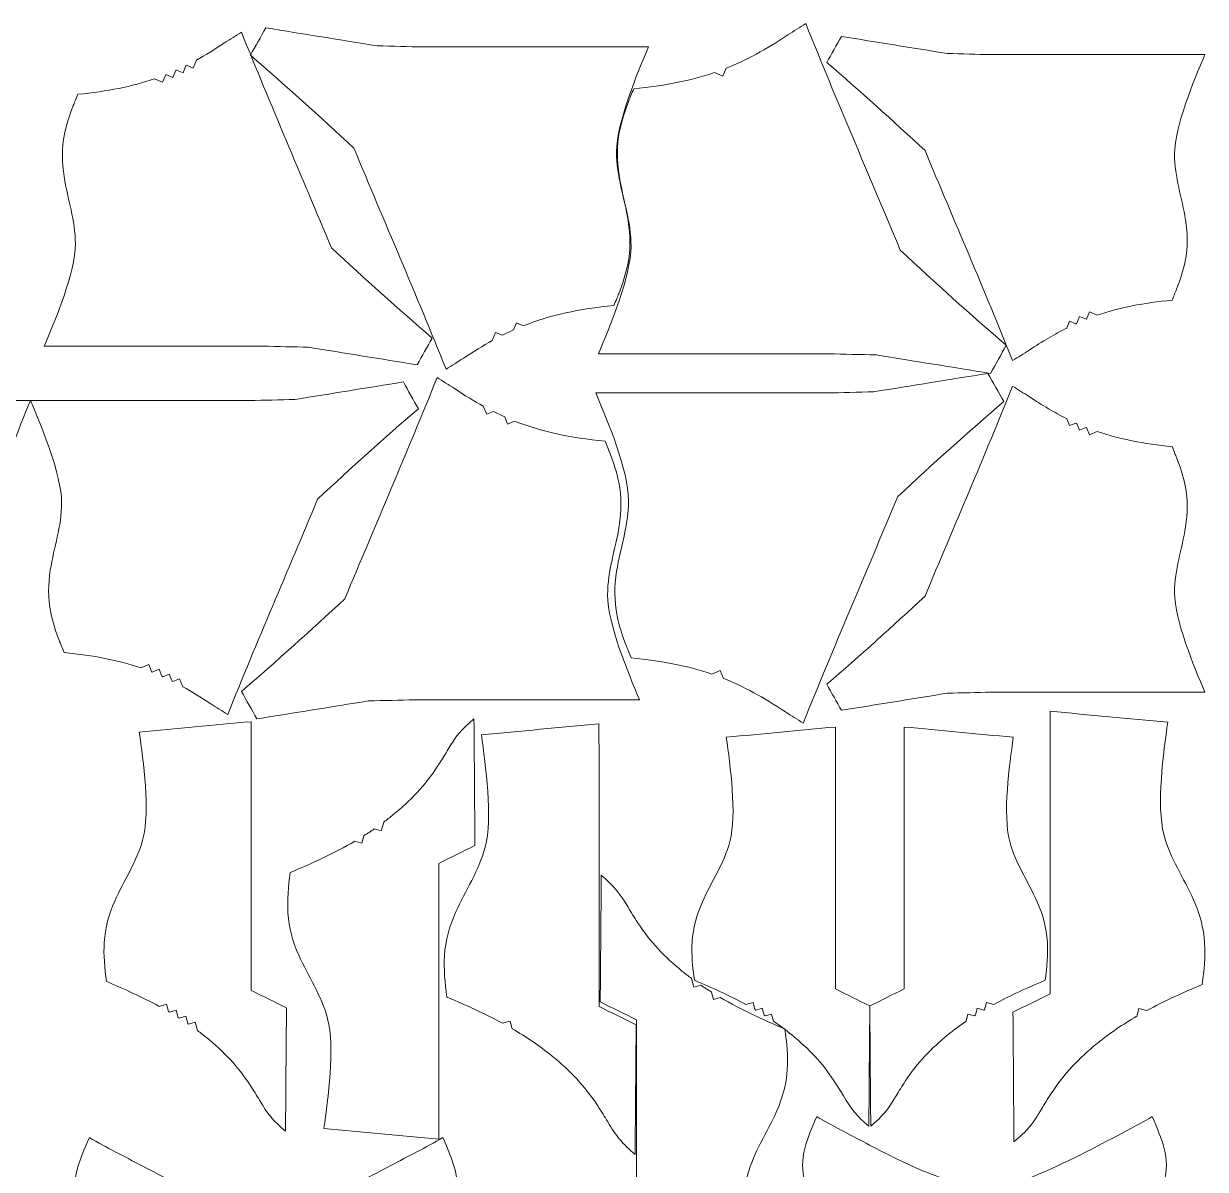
# Model space of a CAD drawing. Header units: millimetres. Extents: x -3106 to -1785, y -1973 to -915.
# Drawn here: x -2450 to -1785, y -1560 to -915 of the extents above; entities that cross this region are included whole.
import ezdxf

# ---------------------------------------------------------------- set-up
doc = ezdxf.new("R2010")
doc.units = ezdxf.units.MM
doc.header["$MEASUREMENT"] = 0
doc.layers.add('Katman 1', color=7, linetype='Continuous')

msp = doc.modelspace()

# ---------------------------------------------------------------- linework, layer by layer
at = {"layer": 'Katman 1', "color": 114, "lineweight": 20}
for points in [[(-2114.7444, -1000.8579), (-2112.644, -1014.3953), (-2108.0202, -1026.5935), (-2108.075, -1040.6561), (-2108.1409, -1057.6327), (-2119.7809, -1085.298), (-2126.4425, -1101.0918), (-2083.2955, -1101.0918), (-2040.1496, -1101.0916), (-1997.0027, -1101.0918), (-1988.0684, -1101.3122), (-1979.1339, -1101.5325), (-1970.1992, -1101.7531), (-1948.8026, -1105.2067), (-1927.406, -1108.6606), (-1906.0095, -1112.1143), (-1903.0482, -1106.8392), (-1900.0865, -1101.5639), (-1897.1252, -1096.2888), (-1917.2158, -1079.026), (-1937.04, -1061.1555), (-1956.6926, -1042.8927), (-1974.4144, -1000.4259), (-1992.5904, -958.3623), (-2009.8581, -915.4923), (-2013.1982, -917.591), (-2016.5382, -919.6896), (-2019.8784, -921.7883), (-2032.2583, -930.0543), (-2043.3608, -936.1026), (-2054.6733, -940.6053), (-2054.6733, -940.6053), (-2056.4938, -945.0168), (-2056.4938, -945.0168), (-2056.4938, -945.0168), (-2061.2198, -943.0317), (-2061.2198, -943.0317), (-2074.8071, -947.7011), (-2089.0921, -950.3744), (-2106.5616, -952.1733), (-2107.5729, -954.6076), (-2108.8269, -957.6744), (-2109.2732, -958.8074), (-2111.5047, -964.4693), (-2113.3015, -970.1475), (-2114.4743, -975.8491), (-2116.2099, -984.2889), (-2116.0374, -992.5237), (-2114.7444, -1000.8579)], [(-1872.4714, -1302.0558), (-1850.4278, -1304.1336), (-1828.3843, -1306.2117), (-1806.3406, -1308.2895), (-1808.7079, -1325.2664), (-1812.826, -1354.9967), (-1808.5159, -1371.4172), (-1804.9453, -1385.019), (-1797.3347, -1395.614), (-1791.817, -1408.153), (-1788.4203, -1415.8726), (-1786.1316, -1423.785), (-1785.6342, -1432.387), (-1785.1964, -1439.951), (-1785.7919, -1447.7494), (-1787.0101, -1455.6896), (-1797.668, -1460.207), (-1808.1223, -1464.9255), (-1818.1595, -1470.3727), (-1818.1595, -1470.3727), (-1822.5314, -1469.1527), (-1822.5314, -1469.1527), (-1822.5314, -1469.1527), (-1823.7123, -1473.4896), (-1823.7123, -1473.4896), (-1831.4942, -1478.0102), (-1838.9926, -1483.0442), (-1846.1023, -1488.8513), (-1856.346, -1497.2189), (-1864.3429, -1505.4892), (-1871.8569, -1516.9223), (-1873.8922, -1520.0196), (-1875.7816, -1523.0321), (-1877.374, -1525.7778), (-1882.1606, -1534.0294), (-1885.5016, -1537.9627), (-1892.7934, -1544.1878), (-1892.9858, -1519.88), (-1893.1781, -1495.5721), (-1893.3705, -1471.2643), (-1886.4149, -1467.8284), (-1879.4596, -1464.3927), (-1872.5044, -1460.9567), (-1872.5044, -1421.2126), (-1872.5039, -1381.4685), (-1872.5039, -1341.7243), (-1872.4932, -1328.5014), (-1872.4826, -1315.2786), (-1872.4714, -1302.0558)]]:
    msp.add_open_spline(points, degree=3, knots=[0, 0, 0, 0, 0.0625, 0.0625, 0.0625, 0.125, 0.125, 0.125, 0.1875, 0.1875, 0.1875, 0.25, 0.25, 0.25, 0.3125, 0.3125, 0.3125, 0.375, 0.375, 0.375, 0.4375, 0.4375, 0.4375, 0.5, 0.5, 0.5, 0.5625, 0.5625, 0.5625, 0.625, 0.625, 0.625, 0.6875, 0.6875, 0.6875, 0.75, 0.75, 0.75, 0.8125, 0.8125, 0.8125, 0.875, 0.875, 0.875, 0.9375, 0.9375, 0.9375, 1, 1, 1, 1], dxfattribs=at)
at = {"layer": 'Katman 1', "color": 250, "lineweight": 20}
for points, knots in [([(-2426.8141, -1001.4938), (-2424.817, -1014.3662), (-2420.4204, -1025.9653), (-2420.4723, -1039.3371), (-2420.5354, -1055.4798), (-2431.6032, -1081.7862), (-2437.9375, -1096.8042), (-2396.9104, -1096.8042), (-2355.8834, -1096.8041), (-2314.8562, -1096.8042), (-2306.3605, -1097.0138), (-2297.8649, -1097.2233), (-2289.3692, -1097.433), (-2269.0236, -1100.7171), (-2248.678, -1104.0013), (-2228.3324, -1107.2853), (-2225.5166, -1102.2693), (-2222.7005, -1097.2532), (-2219.8847, -1092.2372), (-2238.9882, -1075.8223), (-2257.8384, -1058.8296), (-2276.5258, -1041.4638), (-2293.3771, -1001.083), (-2310.6605, -961.0855), (-2327.08, -920.3213), (-2330.2559, -922.3169), (-2333.4319, -924.3125), (-2336.6078, -926.308), (-2342.0793, -929.9613), (-2347.2884, -933.1589), (-2352.3771, -935.9652), (-2352.3771, -935.9652), (-2354.2234, -940.4393), (-2354.2234, -940.4393), (-2354.2234, -940.4393), (-2357.9155, -938.8885), (-2357.9155, -938.8885), (-2357.9155, -938.8885), (-2358.3032, -939.0832), (-2358.3032, -939.0832), (-2358.3032, -939.0832), (-2359.9573, -943.0914), (-2359.9573, -943.0914), (-2359.9573, -943.0914), (-2363.5466, -941.5838), (-2363.5466, -941.5838), (-2363.722, -941.6633), (-2363.8973, -941.7426), (-2364.0727, -941.8213), (-2364.0727, -941.8213), (-2365.6911, -945.7435), (-2365.6911, -945.7435), (-2365.6911, -945.7435), (-2369.5249, -944.1331), (-2369.5249, -944.1331), (-2369.5249, -944.1331), (-2369.6939, -944.2008), (-2369.6939, -944.2008), (-2369.6939, -944.2008), (-2371.425, -948.3956), (-2371.425, -948.3956), (-2371.425, -948.3956), (-2375.9188, -946.508), (-2375.9188, -946.508), (-2388.8387, -950.948), (-2402.422, -953.4901), (-2419.0334, -955.2006), (-2419.9952, -957.5153), (-2421.1874, -960.4315), (-2421.6118, -961.5088), (-2423.7335, -966.8926), (-2425.4424, -972.2919), (-2426.5574, -977.7134), (-2428.2079, -985.7387), (-2428.0438, -993.569), (-2426.8141, -1001.4938)], [0, 0, 0, 0, 0.04, 0.04, 0.04, 0.08, 0.08, 0.08, 0.12, 0.12, 0.12, 0.16, 0.16, 0.16, 0.2, 0.2, 0.2, 0.24, 0.24, 0.24, 0.28, 0.28, 0.28, 0.32, 0.32, 0.32, 0.36, 0.36, 0.36, 0.4, 0.4, 0.4, 0.44, 0.44, 0.44, 0.48, 0.48, 0.48, 0.52, 0.52, 0.52, 0.56, 0.56, 0.56, 0.6, 0.6, 0.6, 0.64, 0.64, 0.64, 0.68, 0.68, 0.68, 0.72, 0.72, 0.72, 0.76, 0.76, 0.76, 0.8, 0.8, 0.8, 0.84, 0.84, 0.84, 0.88, 0.88, 0.88, 0.92, 0.92, 0.92, 0.96, 0.96, 0.96, 1, 1, 1, 1]), ([(-2109.6902, -1026.4367), (-2111.7396, -1013.2256), (-2116.252, -1001.3213), (-2116.1989, -987.5975), (-2116.1341, -971.0301), (-2104.775, -944.0314), (-2098.2736, -928.6182), (-2140.3808, -928.6182), (-2182.4875, -928.6183), (-2224.5942, -928.6182), (-2233.3133, -928.403), (-2242.0324, -928.188), (-2250.752, -927.9728), (-2271.633, -924.6023), (-2292.514, -921.2317), (-2313.395, -917.8612), (-2316.2848, -923.0093), (-2319.1752, -928.1574), (-2322.0651, -933.3054), (-2302.4587, -950.1522), (-2283.1122, -967.5921), (-2263.9331, -985.4149), (-2246.6383, -1026.8583), (-2228.9003, -1067.9084), (-2212.0486, -1109.7453), (-2208.789, -1107.6972), (-2205.5295, -1105.6492), (-2202.2699, -1103.6011), (-2196.6545, -1099.8517), (-2191.3088, -1096.5714), (-2186.0863, -1093.6913), (-2186.0863, -1093.6913), (-2184.1908, -1089.0979), (-2184.1908, -1089.0979), (-2184.1908, -1089.0979), (-2180.4019, -1090.6895), (-2180.4019, -1090.6895), (-2178.2869, -1089.624), (-2176.1837, -1088.6219), (-2174.0822, -1087.6793), (-2174.0822, -1087.6793), (-2172.4212, -1083.6542), (-2172.4212, -1083.6542), (-2172.4212, -1083.6542), (-2168.4867, -1085.307), (-2168.4867, -1085.307), (-2153.2101, -1079.2033), (-2137.5557, -1075.9954), (-2117.6754, -1073.9482), (-2116.6884, -1071.5726), (-2115.4645, -1068.5797), (-2115.0291, -1067.474), (-2112.8518, -1061.9485), (-2111.0977, -1056.4071), (-2109.9533, -1050.8429), (-2108.2596, -1042.6065), (-2108.4279, -1034.5701), (-2109.6902, -1026.4367)], [0, 0, 0, 0, 0.05263158, 0.05263158, 0.05263158, 0.10526316, 0.10526316, 0.10526316, 0.15789474, 0.15789474, 0.15789474, 0.21052632, 0.21052632, 0.21052632, 0.26315789, 0.26315789, 0.26315789, 0.31578947, 0.31578947, 0.31578947, 0.36842105, 0.36842105, 0.36842105, 0.42105263, 0.42105263, 0.42105263, 0.47368421, 0.47368421, 0.47368421, 0.52631579, 0.52631579, 0.52631579, 0.57894737, 0.57894737, 0.57894737, 0.63157895, 0.63157895, 0.63157895, 0.68421053, 0.68421053, 0.68421053, 0.73684211, 0.73684211, 0.73684211, 0.78947368, 0.78947368, 0.78947368, 0.84210526, 0.84210526, 0.84210526, 0.89473684, 0.89473684, 0.89473684, 0.94736842, 0.94736842, 0.94736842, 1, 1, 1, 1]), ([(-1796.3325, -1025.8008), (-1798.279, -1013.2546), (-1802.5641, -1001.9495), (-1802.5136, -988.9165), (-1802.4521, -973.1829), (-1791.6647, -947.5431), (-1785.4909, -932.9057), (-1825.4784, -932.9057), (-1865.4657, -932.9058), (-1905.4532, -932.9057), (-1913.7336, -932.7014), (-1922.014, -932.4972), (-1930.2944, -932.2928), (-1950.1244, -929.092), (-1969.9544, -925.891), (-1989.7844, -922.6902), (-1992.5289, -927.5791), (-1995.2736, -932.4681), (-1998.0181, -937.357), (-1979.3987, -953.3559), (-1961.0261, -969.918), (-1942.8123, -986.8437), (-1926.388, -1026.2012), (-1909.5426, -1065.1851), (-1893.5392, -1104.9163), (-1890.4438, -1102.9713), (-1887.3483, -1101.0263), (-1884.2528, -1099.0813), (-1876.8335, -1094.1274), (-1869.9092, -1090.0333), (-1863.1072, -1086.63), (-1863.1072, -1086.63), (-1861.495, -1082.7233), (-1861.495, -1082.7233), (-1861.495, -1082.7233), (-1857.9968, -1084.1926), (-1857.9968, -1084.1926), (-1857.8259, -1084.1151), (-1857.6548, -1084.0379), (-1857.4839, -1083.9612), (-1857.4839, -1083.9612), (-1855.9065, -1080.1384), (-1855.9065, -1080.1384), (-1855.9065, -1080.1384), (-1852.17, -1081.7079), (-1852.17, -1081.7079), (-1852.17, -1081.7079), (-1852.0051, -1081.6419), (-1852.0051, -1081.6419), (-1852.0051, -1081.6419), (-1850.3179, -1077.5535), (-1850.3179, -1077.5535), (-1850.3179, -1077.5535), (-1845.938, -1079.3932), (-1845.938, -1079.3932), (-1833.3455, -1075.0657), (-1820.1064, -1072.5881), (-1803.916, -1070.9209), (-1802.9786, -1068.6649), (-1801.8166, -1065.8226), (-1801.4029, -1064.7726), (-1799.335, -1059.5252), (-1797.6694, -1054.2627), (-1796.5827, -1048.9786), (-1794.974, -1041.1567), (-1795.1339, -1033.5248), (-1796.3325, -1025.8008)], [0, 0, 0, 0, 0.04545455, 0.04545455, 0.04545455, 0.09090909, 0.09090909, 0.09090909, 0.13636364, 0.13636364, 0.13636364, 0.18181818, 0.18181818, 0.18181818, 0.22727273, 0.22727273, 0.22727273, 0.27272727, 0.27272727, 0.27272727, 0.31818182, 0.31818182, 0.31818182, 0.36363636, 0.36363636, 0.36363636, 0.40909091, 0.40909091, 0.40909091, 0.45454545, 0.45454545, 0.45454545, 0.5, 0.5, 0.5, 0.54545455, 0.54545455, 0.54545455, 0.59090909, 0.59090909, 0.59090909, 0.63636364, 0.63636364, 0.63636364, 0.68181818, 0.68181818, 0.68181818, 0.72727273, 0.72727273, 0.72727273, 0.77272727, 0.77272727, 0.77272727, 0.81818182, 0.81818182, 0.81818182, 0.86363636, 0.86363636, 0.86363636, 0.90909091, 0.90909091, 0.90909091, 0.95454545, 0.95454545, 0.95454545, 1, 1, 1, 1]), ([(-2114.7221, -1197.7919), (-2116.7715, -1211.003), (-2121.2839, -1222.9073), (-2121.2308, -1236.6311), (-2121.166, -1253.1985), (-2109.8069, -1280.1972), (-2103.3055, -1295.6104), (-2145.4127, -1295.6104), (-2187.5194, -1295.6103), (-2229.6261, -1295.6104), (-2238.3452, -1295.8256), (-2247.0643, -1296.0406), (-2255.7839, -1296.2558), (-2276.6649, -1299.6263), (-2297.5459, -1302.9969), (-2318.4269, -1306.3674), (-2321.3167, -1301.2193), (-2324.2071, -1296.0712), (-2327.097, -1290.9232), (-2307.4906, -1274.0764), (-2288.1441, -1256.6365), (-2268.965, -1238.8137), (-2251.6702, -1197.3703), (-2233.9322, -1156.3202), (-2217.0805, -1114.4833), (-2213.8209, -1116.5314), (-2210.5614, -1118.5794), (-2207.3018, -1120.6275), (-2201.6864, -1124.3769), (-2196.3407, -1127.6572), (-2191.1182, -1130.5373), (-2191.1182, -1130.5373), (-2189.2227, -1135.1307), (-2189.2227, -1135.1307), (-2189.2227, -1135.1307), (-2185.4338, -1133.5391), (-2185.4338, -1133.5391), (-2183.3188, -1134.6046), (-2181.2156, -1135.6067), (-2179.1141, -1136.5493), (-2179.1141, -1136.5493), (-2177.4531, -1140.5744), (-2177.4531, -1140.5744), (-2177.4531, -1140.5744), (-2173.5186, -1138.9216), (-2173.5186, -1138.9216), (-2158.242, -1145.0253), (-2142.5876, -1148.2332), (-2122.7073, -1150.2804), (-2121.7203, -1152.656), (-2120.4964, -1155.6489), (-2120.061, -1156.7546), (-2117.8837, -1162.2801), (-2116.1296, -1167.8215), (-2114.9852, -1173.3857), (-2113.2915, -1181.6221), (-2113.4598, -1189.6585), (-2114.7221, -1197.7919)], [0, 0, 0, 0, 0.05263158, 0.05263158, 0.05263158, 0.10526316, 0.10526316, 0.10526316, 0.15789474, 0.15789474, 0.15789474, 0.21052632, 0.21052632, 0.21052632, 0.26315789, 0.26315789, 0.26315789, 0.31578947, 0.31578947, 0.31578947, 0.36842105, 0.36842105, 0.36842105, 0.42105263, 0.42105263, 0.42105263, 0.47368421, 0.47368421, 0.47368421, 0.52631579, 0.52631579, 0.52631579, 0.57894737, 0.57894737, 0.57894737, 0.63157895, 0.63157895, 0.63157895, 0.68421053, 0.68421053, 0.68421053, 0.73684211, 0.73684211, 0.73684211, 0.78947368, 0.78947368, 0.78947368, 0.84210526, 0.84210526, 0.84210526, 0.89473684, 0.89473684, 0.89473684, 0.94736842, 0.94736842, 0.94736842, 1, 1, 1, 1]), ([(-2456.803, -1222.7348), (-2458.8001, -1209.8624), (-2463.1967, -1198.2633), (-2463.1448, -1184.8915), (-2463.0817, -1168.7488), (-2452.0139, -1142.4424), (-2445.6796, -1127.4244), (-2486.7067, -1127.4244), (-2527.7337, -1127.4245), (-2568.7609, -1127.4244), (-2577.2566, -1127.2148), (-2585.7522, -1127.0053), (-2594.2479, -1126.7956), (-2614.5935, -1123.5115), (-2634.9391, -1120.2273), (-2655.2847, -1116.9433), (-2658.1005, -1121.9593), (-2660.9166, -1126.9754), (-2663.7324, -1131.9914), (-2644.6289, -1148.4063), (-2625.7787, -1165.399), (-2607.0913, -1182.7648), (-2590.24, -1223.1456), (-2572.9566, -1263.1431), (-2556.5371, -1303.9073), (-2553.3612, -1301.9117), (-2550.1852, -1299.9161), (-2547.0093, -1297.9206), (-2541.5378, -1294.2673), (-2536.3287, -1291.0697), (-2531.24, -1288.2634), (-2531.24, -1288.2634), (-2529.3937, -1283.7893), (-2529.3937, -1283.7893), (-2529.3937, -1283.7893), (-2525.7016, -1285.3401), (-2525.7016, -1285.3401), (-2525.7016, -1285.3401), (-2525.3139, -1285.1454), (-2525.3139, -1285.1454), (-2525.3139, -1285.1454), (-2523.6598, -1281.1372), (-2523.6598, -1281.1372), (-2523.6598, -1281.1372), (-2520.0705, -1282.6448), (-2520.0705, -1282.6448), (-2519.8951, -1282.5653), (-2519.7198, -1282.486), (-2519.5444, -1282.4073), (-2519.5444, -1282.4073), (-2517.926, -1278.4851), (-2517.926, -1278.4851), (-2517.926, -1278.4851), (-2514.0922, -1280.0955), (-2514.0922, -1280.0955), (-2514.0922, -1280.0955), (-2513.9232, -1280.0278), (-2513.9232, -1280.0278), (-2513.9232, -1280.0278), (-2512.1921, -1275.833), (-2512.1921, -1275.833), (-2512.1921, -1275.833), (-2507.6983, -1277.7206), (-2507.6983, -1277.7206), (-2494.7784, -1273.2806), (-2481.1951, -1270.7385), (-2464.5837, -1269.028), (-2463.6219, -1266.7133), (-2462.4297, -1263.7971), (-2462.0053, -1262.7198), (-2459.8836, -1257.336), (-2458.1747, -1251.9367), (-2457.0597, -1246.5152), (-2455.4092, -1238.4899), (-2455.5733, -1230.6596), (-2456.803, -1222.7348)], [0, 0, 0, 0, 0.04, 0.04, 0.04, 0.08, 0.08, 0.08, 0.12, 0.12, 0.12, 0.16, 0.16, 0.16, 0.2, 0.2, 0.2, 0.24, 0.24, 0.24, 0.28, 0.28, 0.28, 0.32, 0.32, 0.32, 0.36, 0.36, 0.36, 0.4, 0.4, 0.4, 0.44, 0.44, 0.44, 0.48, 0.48, 0.48, 0.52, 0.52, 0.52, 0.56, 0.56, 0.56, 0.6, 0.6, 0.6, 0.64, 0.64, 0.64, 0.68, 0.68, 0.68, 0.72, 0.72, 0.72, 0.76, 0.76, 0.76, 0.8, 0.8, 0.8, 0.84, 0.84, 0.84, 0.88, 0.88, 0.88, 0.92, 0.92, 0.92, 0.96, 0.96, 0.96, 1, 1, 1, 1]), ([(-2434.5562, -1222.7348), (-2432.5591, -1209.8624), (-2428.1625, -1198.2633), (-2428.2144, -1184.8915), (-2428.2775, -1168.7488), (-2439.3453, -1142.4424), (-2445.6796, -1127.4244), (-2404.6525, -1127.4244), (-2363.6255, -1127.4245), (-2322.5983, -1127.4244), (-2314.1026, -1127.2148), (-2305.607, -1127.0053), (-2297.1113, -1126.7956), (-2276.7657, -1123.5115), (-2256.4201, -1120.2273), (-2236.0745, -1116.9433), (-2233.2587, -1121.9593), (-2230.4426, -1126.9754), (-2227.6268, -1131.9914), (-2246.7303, -1148.4063), (-2265.5805, -1165.399), (-2284.2679, -1182.7648), (-2301.1192, -1223.1456), (-2318.4026, -1263.1431), (-2334.8221, -1303.9073), (-2337.998, -1301.9117), (-2341.174, -1299.9161), (-2344.3499, -1297.9206), (-2349.8214, -1294.2673), (-2355.0305, -1291.0697), (-2360.1192, -1288.2634), (-2360.1192, -1288.2634), (-2361.9655, -1283.7893), (-2361.9655, -1283.7893), (-2361.9655, -1283.7893), (-2365.6576, -1285.3401), (-2365.6576, -1285.3401), (-2365.6576, -1285.3401), (-2366.0453, -1285.1454), (-2366.0453, -1285.1454), (-2366.0453, -1285.1454), (-2367.6994, -1281.1372), (-2367.6994, -1281.1372), (-2367.6994, -1281.1372), (-2371.2887, -1282.6448), (-2371.2887, -1282.6448), (-2371.4641, -1282.5653), (-2371.6394, -1282.486), (-2371.8148, -1282.4073), (-2371.8148, -1282.4073), (-2373.4332, -1278.4851), (-2373.4332, -1278.4851), (-2373.4332, -1278.4851), (-2377.267, -1280.0955), (-2377.267, -1280.0955), (-2377.267, -1280.0955), (-2377.436, -1280.0278), (-2377.436, -1280.0278), (-2377.436, -1280.0278), (-2379.1671, -1275.833), (-2379.1671, -1275.833), (-2379.1671, -1275.833), (-2383.6609, -1277.7206), (-2383.6609, -1277.7206), (-2396.5808, -1273.2806), (-2410.1641, -1270.7385), (-2426.7755, -1269.028), (-2427.7373, -1266.7133), (-2428.9295, -1263.7971), (-2429.3539, -1262.7198), (-2431.4756, -1257.336), (-2433.1845, -1251.9367), (-2434.2995, -1246.5152), (-2435.95, -1238.4899), (-2435.7859, -1230.6596), (-2434.5562, -1222.7348)], [0, 0, 0, 0, 0.04, 0.04, 0.04, 0.08, 0.08, 0.08, 0.12, 0.12, 0.12, 0.16, 0.16, 0.16, 0.2, 0.2, 0.2, 0.24, 0.24, 0.24, 0.28, 0.28, 0.28, 0.32, 0.32, 0.32, 0.36, 0.36, 0.36, 0.4, 0.4, 0.4, 0.44, 0.44, 0.44, 0.48, 0.48, 0.48, 0.52, 0.52, 0.52, 0.56, 0.56, 0.56, 0.6, 0.6, 0.6, 0.64, 0.64, 0.64, 0.68, 0.68, 0.68, 0.72, 0.72, 0.72, 0.76, 0.76, 0.76, 0.8, 0.8, 0.8, 0.84, 0.84, 0.84, 0.88, 0.88, 0.88, 0.92, 0.92, 0.92, 0.96, 0.96, 0.96, 1, 1, 1, 1]), ([(-1796.3325, -1198.4278), (-1798.279, -1210.974), (-1802.5641, -1222.2791), (-1802.5136, -1235.3121), (-1802.4521, -1251.0457), (-1791.6647, -1276.6855), (-1785.4909, -1291.3229), (-1825.4784, -1291.3229), (-1865.4657, -1291.3228), (-1905.4532, -1291.3229), (-1913.7336, -1291.5272), (-1922.014, -1291.7314), (-1930.2944, -1291.9358), (-1950.1244, -1295.1366), (-1969.9544, -1298.3376), (-1989.7844, -1301.5384), (-1992.5289, -1296.6495), (-1995.2736, -1291.7605), (-1998.0181, -1286.8716), (-1979.3987, -1270.8727), (-1961.0261, -1254.3106), (-1942.8123, -1237.3849), (-1926.388, -1198.0274), (-1909.5426, -1159.0435), (-1893.5392, -1119.3123), (-1890.4438, -1121.2573), (-1887.3483, -1123.2023), (-1884.2528, -1125.1473), (-1876.8335, -1130.1012), (-1869.9092, -1134.1953), (-1863.1072, -1137.5986), (-1863.1072, -1137.5986), (-1861.495, -1141.5053), (-1861.495, -1141.5053), (-1861.495, -1141.5053), (-1857.9968, -1140.036), (-1857.9968, -1140.036), (-1857.8259, -1140.1135), (-1857.6548, -1140.1907), (-1857.4839, -1140.2674), (-1857.4839, -1140.2674), (-1855.9065, -1144.0902), (-1855.9065, -1144.0902), (-1855.9065, -1144.0902), (-1852.17, -1142.5207), (-1852.17, -1142.5207), (-1852.17, -1142.5207), (-1852.0051, -1142.5867), (-1852.0051, -1142.5867), (-1852.0051, -1142.5867), (-1850.3179, -1146.6751), (-1850.3179, -1146.6751), (-1850.3179, -1146.6751), (-1845.938, -1144.8354), (-1845.938, -1144.8354), (-1833.3455, -1149.1629), (-1820.1064, -1151.6405), (-1803.916, -1153.3077), (-1802.9786, -1155.5637), (-1801.8166, -1158.406), (-1801.4029, -1159.456), (-1799.335, -1164.7034), (-1797.6694, -1169.9659), (-1796.5827, -1175.25), (-1794.974, -1183.0719), (-1795.1339, -1190.7038), (-1796.3325, -1198.4278)], [0, 0, 0, 0, 0.04545455, 0.04545455, 0.04545455, 0.09090909, 0.09090909, 0.09090909, 0.13636364, 0.13636364, 0.13636364, 0.18181818, 0.18181818, 0.18181818, 0.22727273, 0.22727273, 0.22727273, 0.27272727, 0.27272727, 0.27272727, 0.31818182, 0.31818182, 0.31818182, 0.36363636, 0.36363636, 0.36363636, 0.40909091, 0.40909091, 0.40909091, 0.45454545, 0.45454545, 0.45454545, 0.5, 0.5, 0.5, 0.54545455, 0.54545455, 0.54545455, 0.59090909, 0.59090909, 0.59090909, 0.63636364, 0.63636364, 0.63636364, 0.68181818, 0.68181818, 0.68181818, 0.72727273, 0.72727273, 0.72727273, 0.77272727, 0.77272727, 0.77272727, 0.81818182, 0.81818182, 0.81818182, 0.86363636, 0.86363636, 0.86363636, 0.90909091, 0.90909091, 0.90909091, 0.95454545, 0.95454545, 0.95454545, 1, 1, 1, 1]), ([(-2321.6656, -1307.9204), (-2342.6265, -1309.8962), (-2363.5874, -1311.8722), (-2384.5482, -1313.848), (-2382.2974, -1329.9909), (-2378.3814, -1358.2609), (-2382.4799, -1373.8748), (-2385.8752, -1386.8086), (-2393.1118, -1396.8831), (-2398.3583, -1408.8062), (-2401.5884, -1416.1466), (-2403.7646, -1423.6704), (-2404.2377, -1431.8499), (-2404.6537, -1439.0423), (-2404.0879, -1446.4576), (-2402.9294, -1454.0078), (-2392.7949, -1458.3033), (-2382.8542, -1462.7901), (-2373.31, -1467.9697), (-2373.31, -1467.9697), (-2369.1527, -1466.8096), (-2369.1527, -1466.8096), (-2369.1527, -1466.8096), (-2368.0298, -1470.9335), (-2368.0298, -1470.9335), (-2367.8724, -1471.0249), (-2367.7152, -1471.1167), (-2367.5581, -1471.2085), (-2367.5581, -1471.2085), (-2363.796, -1470.1586), (-2363.796, -1470.1586), (-2363.796, -1470.1586), (-2362.7119, -1474.1401), (-2362.7119, -1474.1401), (-2362.5062, -1474.2689), (-2362.3008, -1474.3983), (-2362.0955, -1474.528), (-2362.0955, -1474.528), (-2358.4393, -1473.5077), (-2358.4393, -1473.5077), (-2358.4393, -1473.5077), (-2357.3063, -1477.6685), (-2357.3063, -1477.6685), (-2357.3063, -1477.6685), (-2356.9247, -1477.929), (-2356.9247, -1477.929), (-2356.9247, -1477.929), (-2353.0826, -1476.8568), (-2353.0826, -1476.8568), (-2353.0826, -1476.8568), (-2351.7918, -1481.5971), (-2351.7918, -1481.5971), (-2350.0863, -1482.8696), (-2348.4018, -1484.1829), (-2346.7395, -1485.5406), (-2336.999, -1493.4972), (-2329.3952, -1501.3612), (-2322.2502, -1512.2327), (-2320.3146, -1515.178), (-2318.5183, -1518.0425), (-2317.0039, -1520.6533), (-2312.4524, -1528.4996), (-2309.2756, -1532.2396), (-2302.3419, -1538.159), (-2302.1591, -1515.0452), (-2301.9763, -1491.9313), (-2301.7933, -1468.8175), (-2308.4071, -1465.5504), (-2315.0208, -1462.2834), (-2321.6346, -1459.0162), (-2321.6346, -1421.2243), (-2321.6347, -1383.4324), (-2321.6347, -1345.6404), (-2321.6451, -1333.067), (-2321.6554, -1320.4938), (-2321.6656, -1307.9204)], [0, 0, 0, 0, 0.04, 0.04, 0.04, 0.08, 0.08, 0.08, 0.12, 0.12, 0.12, 0.16, 0.16, 0.16, 0.2, 0.2, 0.2, 0.24, 0.24, 0.24, 0.28, 0.28, 0.28, 0.32, 0.32, 0.32, 0.36, 0.36, 0.36, 0.4, 0.4, 0.4, 0.44, 0.44, 0.44, 0.48, 0.48, 0.48, 0.52, 0.52, 0.52, 0.56, 0.56, 0.56, 0.6, 0.6, 0.6, 0.64, 0.64, 0.64, 0.68, 0.68, 0.68, 0.72, 0.72, 0.72, 0.76, 0.76, 0.76, 0.8, 0.8, 0.8, 0.84, 0.84, 0.84, 0.88, 0.88, 0.88, 0.92, 0.92, 0.92, 0.96, 0.96, 0.96, 1, 1, 1, 1]), ([(-2216.2141, -1542.6647), (-2237.727, -1540.6369), (-2259.2394, -1538.609), (-2280.7518, -1536.5812), (-2278.4416, -1520.0134), (-2274.4227, -1490.9995), (-2278.6289, -1474.9747), (-2282.1135, -1461.7006), (-2289.5407, -1451.361), (-2294.9254, -1439.124), (-2298.2403, -1431.5905), (-2300.4738, -1423.8687), (-2300.9592, -1415.474), (-2301.3865, -1408.0922), (-2300.8054, -1400.4818), (-2299.6165, -1392.733), (-2287.1077, -1387.4311), (-2274.8865, -1381.8451), (-2263.315, -1375.0794), (-2263.315, -1375.0794), (-2259.4535, -1376.1571), (-2259.4535, -1376.1571), (-2259.4535, -1376.1571), (-2258.3407, -1372.07), (-2258.3407, -1372.07), (-2256.3387, -1370.8162), (-2254.3583, -1369.522), (-2252.4018, -1368.182), (-2252.4018, -1368.182), (-2248.4578, -1369.2827), (-2248.4578, -1369.2827), (-2248.4578, -1369.2827), (-2247.1327, -1364.4162), (-2247.1327, -1364.4162), (-2245.3827, -1363.1106), (-2243.6538, -1361.7634), (-2241.9482, -1360.3703), (-2231.9513, -1352.2044), (-2224.1471, -1344.1333), (-2216.8142, -1332.9758), (-2214.8279, -1329.953), (-2212.984, -1327.0131), (-2211.43, -1324.3336), (-2206.7588, -1316.2809), (-2203.4984, -1312.4424), (-2196.3823, -1306.3672), (-2196.1945, -1330.0893), (-2196.0067, -1353.8115), (-2195.8189, -1377.5336), (-2202.607, -1380.8866), (-2209.3947, -1384.2396), (-2216.1824, -1387.5928), (-2216.1824, -1426.3792), (-2216.1828, -1465.1656), (-2216.1828, -1503.9521), (-2216.1932, -1516.8564), (-2216.2037, -1529.7605), (-2216.2141, -1542.6647)], [0, 0, 0, 0, 0.05263158, 0.05263158, 0.05263158, 0.10526316, 0.10526316, 0.10526316, 0.15789474, 0.15789474, 0.15789474, 0.21052632, 0.21052632, 0.21052632, 0.26315789, 0.26315789, 0.26315789, 0.31578947, 0.31578947, 0.31578947, 0.36842105, 0.36842105, 0.36842105, 0.42105263, 0.42105263, 0.42105263, 0.47368421, 0.47368421, 0.47368421, 0.52631579, 0.52631579, 0.52631579, 0.57894737, 0.57894737, 0.57894737, 0.63157895, 0.63157895, 0.63157895, 0.68421053, 0.68421053, 0.68421053, 0.73684211, 0.73684211, 0.73684211, 0.78947368, 0.78947368, 0.78947368, 0.84210526, 0.84210526, 0.84210526, 0.89473684, 0.89473684, 0.89473684, 0.94736842, 0.94736842, 0.94736842, 1, 1, 1, 1]), ([(-1993.2205, -1310.9197), (-2013.6502, -1312.8454), (-2034.0799, -1314.7713), (-2054.5096, -1316.697), (-2052.3158, -1332.4309), (-2048.499, -1359.9845), (-2052.4937, -1375.2027), (-2055.8029, -1387.8087), (-2062.8562, -1397.6279), (-2067.9697, -1409.2489), (-2071.118, -1416.4033), (-2073.239, -1423.7364), (-2073.7001, -1431.7086), (-2074.1056, -1438.7188), (-2073.5541, -1445.9462), (-2072.425, -1453.305), (-2062.5473, -1457.4917), (-2052.8584, -1461.8647), (-2043.5561, -1466.9131), (-2043.5561, -1466.9131), (-2039.5042, -1465.7824), (-2039.5042, -1465.7824), (-2039.5042, -1465.7824), (-2038.4097, -1469.8018), (-2038.4097, -1469.8018), (-2038.2563, -1469.8909), (-2038.103, -1469.9802), (-2037.9499, -1470.0698), (-2037.9499, -1470.0698), (-2034.2833, -1469.0466), (-2034.2833, -1469.0466), (-2034.2833, -1469.0466), (-2033.2267, -1472.9272), (-2033.2267, -1472.9272), (-2033.0262, -1473.0528), (-2032.826, -1473.1787), (-2032.626, -1473.3052), (-2032.626, -1473.3052), (-2029.0623, -1472.3108), (-2029.0623, -1472.3108), (-2029.0623, -1472.3108), (-2027.958, -1476.3662), (-2027.958, -1476.3662), (-2024.4408, -1478.7601), (-2021.0035, -1481.3072), (-2017.659, -1484.0388), (-2008.1653, -1491.7937), (-2000.7542, -1499.4585), (-1993.7903, -1510.0545), (-1991.9037, -1512.9251), (-1990.1529, -1515.717), (-1988.6769, -1518.2617), (-1984.2408, -1525.9091), (-1981.1445, -1529.5544), (-1974.3865, -1535.3238), (-1974.2083, -1512.7957), (-1974.0301, -1490.2675), (-1973.8518, -1467.7394), (-1980.298, -1464.5551), (-1986.7441, -1461.3709), (-1993.1903, -1458.1865), (-1993.1903, -1421.3523), (-1993.1904, -1384.5181), (-1993.1904, -1347.6838), (-1993.2005, -1335.429), (-1993.2105, -1323.1744), (-1993.2205, -1310.9197)], [0, 0, 0, 0, 0.04545455, 0.04545455, 0.04545455, 0.09090909, 0.09090909, 0.09090909, 0.13636364, 0.13636364, 0.13636364, 0.18181818, 0.18181818, 0.18181818, 0.22727273, 0.22727273, 0.22727273, 0.27272727, 0.27272727, 0.27272727, 0.31818182, 0.31818182, 0.31818182, 0.36363636, 0.36363636, 0.36363636, 0.40909091, 0.40909091, 0.40909091, 0.45454545, 0.45454545, 0.45454545, 0.5, 0.5, 0.5, 0.54545455, 0.54545455, 0.54545455, 0.59090909, 0.59090909, 0.59090909, 0.63636364, 0.63636364, 0.63636364, 0.68181818, 0.68181818, 0.68181818, 0.72727273, 0.72727273, 0.72727273, 0.77272727, 0.77272727, 0.77272727, 0.81818182, 0.81818182, 0.81818182, 0.86363636, 0.86363636, 0.86363636, 0.90909091, 0.90909091, 0.90909091, 0.95454545, 0.95454545, 0.95454545, 1, 1, 1, 1]), ([(-1954.4831, -1310.9197), (-1934.0534, -1312.8454), (-1913.6237, -1314.7713), (-1893.194, -1316.697), (-1895.3878, -1332.4309), (-1899.2046, -1359.9845), (-1895.2099, -1375.2027), (-1891.9007, -1387.8087), (-1884.8474, -1397.6279), (-1879.7339, -1409.2489), (-1876.5856, -1416.4033), (-1874.4646, -1423.7364), (-1874.0035, -1431.7086), (-1873.598, -1438.7188), (-1874.1495, -1445.9462), (-1875.2786, -1453.305), (-1885.1563, -1457.4917), (-1894.8452, -1461.8647), (-1904.1475, -1466.9131), (-1904.1475, -1466.9131), (-1908.1994, -1465.7824), (-1908.1994, -1465.7824), (-1908.1994, -1465.7824), (-1909.2939, -1469.8018), (-1909.2939, -1469.8018), (-1909.4473, -1469.8909), (-1909.6006, -1469.9802), (-1909.7537, -1470.0698), (-1909.7537, -1470.0698), (-1913.4203, -1469.0466), (-1913.4203, -1469.0466), (-1913.4203, -1469.0466), (-1914.4769, -1472.9272), (-1914.4769, -1472.9272), (-1914.6774, -1473.0528), (-1914.8776, -1473.1787), (-1915.0776, -1473.3052), (-1915.0776, -1473.3052), (-1918.6413, -1472.3108), (-1918.6413, -1472.3108), (-1918.6413, -1472.3108), (-1919.7456, -1476.3662), (-1919.7456, -1476.3662), (-1923.2628, -1478.7601), (-1926.7001, -1481.3072), (-1930.0446, -1484.0388), (-1939.5383, -1491.7937), (-1946.9494, -1499.4585), (-1953.9133, -1510.0545), (-1955.7999, -1512.9251), (-1957.5507, -1515.717), (-1959.0267, -1518.2617), (-1963.4628, -1525.9091), (-1966.5591, -1529.5544), (-1973.3171, -1535.3238), (-1973.4953, -1512.7957), (-1973.6735, -1490.2675), (-1973.8518, -1467.7394), (-1967.4056, -1464.5551), (-1960.9595, -1461.3709), (-1954.5133, -1458.1865), (-1954.5133, -1421.3523), (-1954.5132, -1384.5181), (-1954.5132, -1347.6838), (-1954.5031, -1335.429), (-1954.4931, -1323.1744), (-1954.4831, -1310.9197)], [0, 0, 0, 0, 0.04545455, 0.04545455, 0.04545455, 0.09090909, 0.09090909, 0.09090909, 0.13636364, 0.13636364, 0.13636364, 0.18181818, 0.18181818, 0.18181818, 0.22727273, 0.22727273, 0.22727273, 0.27272727, 0.27272727, 0.27272727, 0.31818182, 0.31818182, 0.31818182, 0.36363636, 0.36363636, 0.36363636, 0.40909091, 0.40909091, 0.40909091, 0.45454545, 0.45454545, 0.45454545, 0.5, 0.5, 0.5, 0.54545455, 0.54545455, 0.54545455, 0.59090909, 0.59090909, 0.59090909, 0.63636364, 0.63636364, 0.63636364, 0.68181818, 0.68181818, 0.68181818, 0.72727273, 0.72727273, 0.72727273, 0.77272727, 0.77272727, 0.77272727, 0.81818182, 0.81818182, 0.81818182, 0.86363636, 0.86363636, 0.86363636, 0.90909091, 0.90909091, 0.90909091, 0.95454545, 0.95454545, 0.95454545, 1, 1, 1, 1]), ([(-2104.983, -1630.5765), (-2083.4701, -1628.5487), (-2061.9577, -1626.5208), (-2040.4453, -1624.493), (-2042.7555, -1607.9252), (-2046.7744, -1578.9113), (-2042.5682, -1562.8865), (-2039.0836, -1549.6124), (-2031.6564, -1539.2728), (-2026.2717, -1527.0358), (-2022.9568, -1519.5023), (-2020.7233, -1511.7805), (-2020.2379, -1503.3858), (-2019.8106, -1496.004), (-2020.3917, -1488.3936), (-2021.5806, -1480.6448), (-2034.0894, -1475.3429), (-2046.3106, -1469.7569), (-2057.8821, -1462.9912), (-2057.8821, -1462.9912), (-2061.7436, -1464.0689), (-2061.7436, -1464.0689), (-2061.7436, -1464.0689), (-2062.8564, -1459.9818), (-2062.8564, -1459.9818), (-2064.8584, -1458.728), (-2066.8388, -1457.4338), (-2068.7953, -1456.0938), (-2068.7953, -1456.0938), (-2072.7393, -1457.1945), (-2072.7393, -1457.1945), (-2072.7393, -1457.1945), (-2074.0644, -1452.328), (-2074.0644, -1452.328), (-2075.8144, -1451.0224), (-2077.5433, -1449.6752), (-2079.2489, -1448.2821), (-2089.2458, -1440.1162), (-2097.05, -1432.0451), (-2104.3829, -1420.8876), (-2106.3692, -1417.8648), (-2108.2131, -1414.9249), (-2109.7671, -1412.2454), (-2114.4383, -1404.1927), (-2117.6987, -1400.3542), (-2124.8148, -1394.279), (-2125.0026, -1418.0011), (-2125.1904, -1441.7233), (-2125.3782, -1465.4454), (-2118.5901, -1468.7984), (-2111.8024, -1472.1514), (-2105.0147, -1475.5046), (-2105.0147, -1514.291), (-2105.0143, -1553.0774), (-2105.0143, -1591.8639), (-2105.0039, -1604.7682), (-2104.9934, -1617.6723), (-2104.983, -1630.5765)], [0, 0, 0, 0, 0.05263158, 0.05263158, 0.05263158, 0.10526316, 0.10526316, 0.10526316, 0.15789474, 0.15789474, 0.15789474, 0.21052632, 0.21052632, 0.21052632, 0.26315789, 0.26315789, 0.26315789, 0.31578947, 0.31578947, 0.31578947, 0.36842105, 0.36842105, 0.36842105, 0.42105263, 0.42105263, 0.42105263, 0.47368421, 0.47368421, 0.47368421, 0.52631579, 0.52631579, 0.52631579, 0.57894737, 0.57894737, 0.57894737, 0.63157895, 0.63157895, 0.63157895, 0.68421053, 0.68421053, 0.68421053, 0.73684211, 0.73684211, 0.73684211, 0.78947368, 0.78947368, 0.78947368, 0.84210526, 0.84210526, 0.84210526, 0.89473684, 0.89473684, 0.89473684, 0.94736842, 0.94736842, 0.94736842, 1, 1, 1, 1]), ([(-2206.8665, -1580.3988), (-2202.9717, -1566.4586), (-2208.3575, -1554.533), (-2213.8752, -1541.6845), (-2223.4756, -1547.3677), (-2233.3417, -1552.2174), (-2243.1596, -1557.4519), (-2253.6583, -1563.0495), (-2265.1148, -1568.7175), (-2276.5226, -1573.7346), (-2286.5834, -1577.5297), (-2296.6442, -1581.3246), (-2306.705, -1585.1197), (-2312.401, -1587.7833), (-2320.3669, -1585.2296), (-2328.479, -1582.3402), (-2346.3811, -1575.9632), (-2366.1298, -1566.6134), (-2383.313, -1557.4519), (-2393.1309, -1552.2174), (-2402.997, -1547.3677), (-2412.5974, -1541.6845), (-2418.1151, -1554.533), (-2423.5009, -1566.4586), (-2419.6061, -1580.3988), (-2417.4723, -1588.0363), (-2412.1366, -1597.053), (-2407.9082, -1603.9332), (-2406.2431, -1606.6425), (-2404.523, -1609.3024), (-2402.7565, -1611.9205), (-2402.7565, -1611.9205), (-2398.7235, -1612.3656), (-2398.7235, -1612.3656), (-2398.7235, -1612.3656), (-2399.2607, -1616.9669), (-2399.2607, -1616.9669), (-2399.2607, -1616.9669), (-2399.2348, -1617.0033), (-2399.2348, -1617.0033), (-2399.2348, -1617.0033), (-2395.0017, -1617.4704), (-2395.0017, -1617.4704), (-2395.0017, -1617.4704), (-2395.5397, -1622.0792), (-2395.5397, -1622.0792), (-2395.5397, -1622.0792), (-2395.5188, -1622.1073), (-2395.5188, -1622.1073), (-2395.5188, -1622.1073), (-2391.2799, -1622.5752), (-2391.2799, -1622.5752), (-2391.2799, -1622.5752), (-2391.797, -1627.0055), (-2391.797, -1627.0055), (-2391.797, -1627.0055), (-2391.6218, -1627.2315), (-2391.6218, -1627.2315), (-2391.6218, -1627.2315), (-2387.558, -1627.6799), (-2387.558, -1627.6799), (-2387.558, -1627.6799), (-2388.0367, -1631.7808), (-2388.0367, -1631.7808), (-2382.179, -1639.1039), (-2376.089, -1646.218), (-2369.9785, -1653.3138), (-2360.9147, -1663.8388), (-2351.8365, -1674.5754), (-2342.1795, -1684.653), (-2335.805, -1691.305), (-2330.8882, -1696.9988), (-2323.5134, -1700.3809), (-2309.8445, -1706.6491), (-2299.7718, -1700.4184), (-2290.3395, -1690.9484), (-2288.3894, -1688.9906), (-2286.4224, -1686.8752), (-2284.293, -1684.653), (-2274.6361, -1674.5755), (-2265.5579, -1663.8388), (-2256.4941, -1653.3138), (-2242.9877, -1637.6294), (-2229.5798, -1621.8566), (-2218.5644, -1603.9332), (-2214.336, -1597.053), (-2209.0003, -1588.0363), (-2206.8665, -1580.3988)], [0, 0, 0, 0, 0.03448276, 0.03448276, 0.03448276, 0.06896552, 0.06896552, 0.06896552, 0.10344828, 0.10344828, 0.10344828, 0.13793103, 0.13793103, 0.13793103, 0.17241379, 0.17241379, 0.17241379, 0.20689655, 0.20689655, 0.20689655, 0.24137931, 0.24137931, 0.24137931, 0.27586207, 0.27586207, 0.27586207, 0.31034483, 0.31034483, 0.31034483, 0.34482759, 0.34482759, 0.34482759, 0.37931034, 0.37931034, 0.37931034, 0.4137931, 0.4137931, 0.4137931, 0.44827586, 0.44827586, 0.44827586, 0.48275862, 0.48275862, 0.48275862, 0.51724138, 0.51724138, 0.51724138, 0.55172414, 0.55172414, 0.55172414, 0.5862069, 0.5862069, 0.5862069, 0.62068966, 0.62068966, 0.62068966, 0.65517241, 0.65517241, 0.65517241, 0.68965517, 0.68965517, 0.68965517, 0.72413793, 0.72413793, 0.72413793, 0.75862069, 0.75862069, 0.75862069, 0.79310345, 0.79310345, 0.79310345, 0.82758621, 0.82758621, 0.82758621, 0.86206897, 0.86206897, 0.86206897, 0.89655172, 0.89655172, 0.89655172, 0.93103448, 0.93103448, 0.93103448, 0.96551724, 0.96551724, 0.96551724, 1, 1, 1, 1])]:
    msp.add_open_spline(points, degree=3, knots=knots, dxfattribs=at)
at = {"layer": 'Katman 1', "color": 242, "lineweight": 20}
for points, knots in [([(-2116.167, -1223.3707), (-2114.0666, -1209.8333), (-2109.4428, -1197.6351), (-2109.4976, -1183.5725), (-2109.5635, -1166.5959), (-2121.2035, -1138.9306), (-2127.8651, -1123.1368), (-2084.7181, -1123.1368), (-2041.5722, -1123.137), (-1998.4253, -1123.1368), (-1989.491, -1122.9164), (-1980.5565, -1122.6961), (-1971.6218, -1122.4755), (-1950.2252, -1119.0219), (-1928.8286, -1115.568), (-1907.4321, -1112.1143), (-1904.4708, -1117.3894), (-1901.5091, -1122.6647), (-1898.5478, -1127.9398), (-1918.6384, -1145.2026), (-1938.4626, -1163.0731), (-1958.1152, -1181.3359), (-1975.837, -1223.8027), (-1994.013, -1265.8663), (-2011.2807, -1308.7363), (-2014.6208, -1306.6376), (-2017.9608, -1304.539), (-2021.301, -1302.4403), (-2033.6809, -1294.1743), (-2044.7834, -1288.126), (-2056.0959, -1283.6233), (-2056.0959, -1283.6233), (-2057.9164, -1279.2118), (-2057.9164, -1279.2118), (-2057.9164, -1279.2118), (-2062.6424, -1281.1969), (-2062.6424, -1281.1969), (-2076.2297, -1276.5275), (-2090.5147, -1273.8542), (-2107.9842, -1272.0553), (-2108.9955, -1269.621), (-2110.2495, -1266.5542), (-2110.6958, -1265.4212), (-2112.9273, -1259.7593), (-2114.7241, -1254.0811), (-2115.8969, -1248.3795), (-2117.6325, -1239.9397), (-2117.46, -1231.7049), (-2116.167, -1223.3707)], [0, 0, 0, 0, 0.0625, 0.0625, 0.0625, 0.125, 0.125, 0.125, 0.1875, 0.1875, 0.1875, 0.25, 0.25, 0.25, 0.3125, 0.3125, 0.3125, 0.375, 0.375, 0.375, 0.4375, 0.4375, 0.4375, 0.5, 0.5, 0.5, 0.5625, 0.5625, 0.5625, 0.625, 0.625, 0.625, 0.6875, 0.6875, 0.6875, 0.75, 0.75, 0.75, 0.8125, 0.8125, 0.8125, 0.875, 0.875, 0.875, 0.9375, 0.9375, 0.9375, 1, 1, 1, 1]), ([(-2126.0964, -1309.1096), (-2148.14, -1311.1874), (-2170.1835, -1313.2655), (-2192.2272, -1315.3433), (-2189.8599, -1332.3202), (-2185.7418, -1362.0505), (-2190.0519, -1378.471), (-2193.6225, -1392.0728), (-2201.2331, -1402.6678), (-2206.7508, -1415.2068), (-2210.1475, -1422.9264), (-2212.4362, -1430.8388), (-2212.9336, -1439.4408), (-2213.3714, -1447.0048), (-2212.7759, -1454.8032), (-2211.5577, -1462.7434), (-2200.8998, -1467.2608), (-2190.4455, -1471.9793), (-2180.4083, -1477.4265), (-2180.4083, -1477.4265), (-2176.0364, -1476.2065), (-2176.0364, -1476.2065), (-2176.0364, -1476.2065), (-2174.8555, -1480.5434), (-2174.8555, -1480.5434), (-2167.0736, -1485.064), (-2159.5752, -1490.098), (-2152.4655, -1495.9051), (-2142.2218, -1504.2727), (-2134.2249, -1512.543), (-2126.7109, -1523.9761), (-2124.6756, -1527.0734), (-2122.7862, -1530.0859), (-2121.1938, -1532.8316), (-2116.4072, -1541.0832), (-2113.0662, -1545.0165), (-2105.7744, -1551.2416), (-2105.582, -1526.9338), (-2105.3897, -1502.6259), (-2105.1973, -1478.3181), (-2112.1529, -1474.8822), (-2119.1082, -1471.4465), (-2126.0634, -1468.0105), (-2126.0634, -1428.2664), (-2126.0639, -1388.5223), (-2126.0639, -1348.7781), (-2126.0746, -1335.5552), (-2126.0852, -1322.3324), (-2126.0964, -1309.1096)], [0, 0, 0, 0, 0.0625, 0.0625, 0.0625, 0.125, 0.125, 0.125, 0.1875, 0.1875, 0.1875, 0.25, 0.25, 0.25, 0.3125, 0.3125, 0.3125, 0.375, 0.375, 0.375, 0.4375, 0.4375, 0.4375, 0.5, 0.5, 0.5, 0.5625, 0.5625, 0.5625, 0.625, 0.625, 0.625, 0.6875, 0.6875, 0.6875, 0.75, 0.75, 0.75, 0.8125, 0.8125, 0.8125, 0.875, 0.875, 0.875, 0.9375, 0.9375, 0.9375, 1, 1, 1, 1]), ([(-2010.3535, -1566.718), (-2014.0509, -1553.4844), (-2008.9381, -1542.1632), (-2003.7, -1529.9659), (-1994.5862, -1535.3611), (-1985.2201, -1539.965), (-1975.8998, -1544.9341), (-1965.9331, -1550.2481), (-1955.0574, -1555.6287), (-1944.2276, -1560.3916), (-1934.6768, -1563.9943), (-1925.1258, -1567.597), (-1915.575, -1571.1997), (-1910.1676, -1573.7283), (-1902.6055, -1571.304), (-1894.9046, -1568.561), (-1877.9097, -1562.5072), (-1859.162, -1553.6314), (-1842.8496, -1544.9341), (-1833.5293, -1539.965), (-1824.1632, -1535.3611), (-1815.0494, -1529.9659), (-1809.8113, -1542.1632), (-1804.6985, -1553.4844), (-1808.3959, -1566.718), (-1810.4215, -1573.9685), (-1815.4868, -1582.5282), (-1819.501, -1589.0596), (-1822.4843, -1593.9138), (-1825.6527, -1598.6016), (-1828.9551, -1603.1689), (-1830.2778, -1602.1771), (-1832.6944, -1603.1656), (-1834.353, -1605.3768), (-1836.0117, -1607.5881), (-1836.2842, -1610.185), (-1834.9615, -1611.1771), (-1841.5469, -1619.6674), (-1848.5137, -1627.815), (-1855.5083, -1635.9376), (-1864.1127, -1645.9292), (-1872.7309, -1656.1216), (-1881.8983, -1665.6884), (-1887.9498, -1672.0032), (-1892.6174, -1677.4086), (-1899.6184, -1680.6193), (-1916.093, -1688.174), (-1926.3092, -1676.6892), (-1936.851, -1665.6884), (-1946.0185, -1656.1216), (-1954.6367, -1645.9292), (-1963.2411, -1635.9376), (-1976.0629, -1621.048), (-1988.7914, -1606.0746), (-1999.2484, -1589.0596), (-2003.2626, -1582.5282), (-2008.3279, -1573.9685), (-2010.3535, -1566.718)], [0, 0, 0, 0, 0.05263158, 0.05263158, 0.05263158, 0.10526316, 0.10526316, 0.10526316, 0.15789474, 0.15789474, 0.15789474, 0.21052632, 0.21052632, 0.21052632, 0.26315789, 0.26315789, 0.26315789, 0.31578947, 0.31578947, 0.31578947, 0.36842105, 0.36842105, 0.36842105, 0.42105263, 0.42105263, 0.42105263, 0.47368421, 0.47368421, 0.47368421, 0.52631579, 0.52631579, 0.52631579, 0.57894737, 0.57894737, 0.57894737, 0.63157895, 0.63157895, 0.63157895, 0.68421053, 0.68421053, 0.68421053, 0.73684211, 0.73684211, 0.73684211, 0.78947368, 0.78947368, 0.78947368, 0.84210526, 0.84210526, 0.84210526, 0.89473684, 0.89473684, 0.89473684, 0.94736842, 0.94736842, 0.94736842, 1, 1, 1, 1])]:
    msp.add_open_spline(points, degree=3, knots=knots, dxfattribs=at)

doc.saveas('drawing.dxf')
